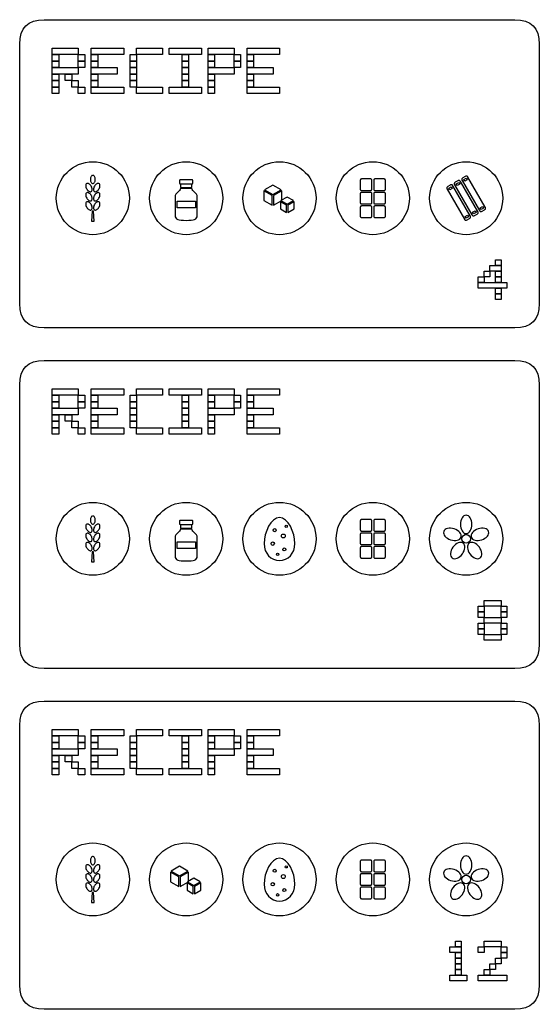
# Model space of a CAD drawing. Extents: x 4 to 272, y 4 to 252.
# Drawn here: x 208 to 272, y 130 to 252 of the extents above; entities that cross this region are included whole.
import ezdxf

# ---------------------------------------------------------------- set-up
doc = ezdxf.new("R2010")
doc.units = 0
doc.layers.add('CUT', color=1, linetype='CONTINUOUS')
doc.layers.add('RASTER', color=7, linetype='CONTINUOUS')

msp = doc.modelspace()

# ---------------------------------------------------------------- linework, layer by layer
at = {"layer": 'CUT'}
for points in [[(208, 249), (208.047, 249.703), (208.188, 250.313), (208.422, 250.828), (208.75, 251.25), (209.172, 251.578), (209.688, 251.813), (210.297, 251.953), (211, 252), (269, 252), (269.703, 251.953), (270.313, 251.813), (270.828, 251.578), (271.25, 251.25), (271.578, 250.828), (271.813, 250.313), (271.953, 249.703), (272, 249), (272, 217), (271.953, 216.297), (271.813, 215.688), (271.578, 215.172), (271.25, 214.75), (270.828, 214.422), (270.313, 214.188), (269.703, 214.047), (269, 214), (211, 214), (210.297, 214.047), (209.688, 214.188), (209.172, 214.422), (208.75, 214.75), (208.422, 215.172), (208.188, 215.688), (208.047, 216.297), (208, 217)], [(208, 207), (208.047, 207.703), (208.188, 208.313), (208.422, 208.828), (208.75, 209.25), (209.172, 209.578), (209.688, 209.813), (210.297, 209.953), (211, 210), (269, 210), (269.703, 209.953), (270.313, 209.813), (270.828, 209.578), (271.25, 209.25), (271.578, 208.828), (271.813, 208.313), (271.953, 207.703), (272, 207), (272, 175), (271.953, 174.297), (271.813, 173.688), (271.578, 173.172), (271.25, 172.75), (270.828, 172.422), (270.313, 172.188), (269.703, 172.047), (269, 172), (211, 172), (210.297, 172.047), (209.688, 172.188), (209.172, 172.422), (208.75, 172.75), (208.422, 173.172), (208.188, 173.688), (208.047, 174.297), (208, 175)], [(208, 165), (208.047, 165.703), (208.188, 166.313), (208.422, 166.828), (208.75, 167.25), (209.172, 167.578), (209.688, 167.813), (210.297, 167.953), (211, 168), (269, 168), (269.703, 167.953), (270.313, 167.813), (270.828, 167.578), (271.25, 167.25), (271.578, 166.828), (271.813, 166.313), (271.953, 165.703), (272, 165), (272, 133), (271.953, 132.297), (271.813, 131.688), (271.578, 131.172), (271.25, 130.75), (270.828, 130.422), (270.313, 130.188), (269.703, 130.047), (269, 130), (211, 130), (210.297, 130.047), (209.688, 130.188), (209.172, 130.422), (208.75, 130.75), (208.422, 131.172), (208.188, 131.688), (208.047, 132.297), (208, 133)]]:
    msp.add_lwpolyline(points, close=True, dxfattribs=at)
at = {"layer": 'RASTER'}
for points in [[(212, 248.5), (215.2, 248.5), (215.2, 247.7), (212, 247.7)], [(212, 247.7), (212.8, 247.7), (212.8, 246.9), (212, 246.9)], [(215.2, 247.7), (216, 247.7), (216, 246.9), (215.2, 246.9)], [(216.8, 248.5), (220.8, 248.5), (220.8, 247.7), (216.8, 247.7)], [(216.8, 247.7), (217.6, 247.7), (217.6, 246.9), (216.8, 246.9)], [(221.6, 247.7), (222.4, 247.7), (222.4, 246.9), (221.6, 246.9)], [(222.4, 248.5), (225.6, 248.5), (225.6, 247.7), (222.4, 247.7)], [(226.4, 248.5), (230.4, 248.5), (230.4, 247.7), (226.4, 247.7)], [(228, 247.7), (228.8, 247.7), (228.8, 246.9), (228, 246.9)], [(231.2, 248.5), (234.4, 248.5), (234.4, 247.7), (231.2, 247.7)], [(231.2, 247.7), (232, 247.7), (232, 246.9), (231.2, 246.9)], [(234.4, 247.7), (235.2, 247.7), (235.2, 246.9), (234.4, 246.9)], [(236, 248.5), (240, 248.5), (240, 247.7), (236, 247.7)], [(236, 247.7), (236.8, 247.7), (236.8, 246.9), (236, 246.9)], [(212, 246.9), (212.8, 246.9), (212.8, 246.1), (212, 246.1)], [(215.2, 246.9), (216, 246.9), (216, 246.1), (215.2, 246.1)], [(216.8, 246.9), (217.6, 246.9), (217.6, 246.1), (216.8, 246.1)], [(221.6, 246.9), (222.4, 246.9), (222.4, 246.1), (221.6, 246.1)], [(228, 246.9), (228.8, 246.9), (228.8, 246.1), (228, 246.1)], [(231.2, 246.9), (232, 246.9), (232, 246.1), (231.2, 246.1)], [(234.4, 246.9), (235.2, 246.9), (235.2, 246.1), (234.4, 246.1)], [(236, 246.9), (236.8, 246.9), (236.8, 246.1), (236, 246.1)], [(212, 246.1), (215.2, 246.1), (215.2, 245.3), (212, 245.3)], [(212, 245.3), (212.8, 245.3), (212.8, 244.5), (212, 244.5)], [(213.6, 245.3), (214.4, 245.3), (214.4, 244.5), (213.6, 244.5)], [(216.8, 246.1), (220, 246.1), (220, 245.3), (216.8, 245.3)], [(216.8, 245.3), (217.6, 245.3), (217.6, 244.5), (216.8, 244.5)], [(221.6, 246.1), (222.4, 246.1), (222.4, 245.3), (221.6, 245.3)], [(221.6, 245.3), (222.4, 245.3), (222.4, 244.5), (221.6, 244.5)], [(228, 246.1), (228.8, 246.1), (228.8, 245.3), (228, 245.3)], [(228, 245.3), (228.8, 245.3), (228.8, 244.5), (228, 244.5)], [(231.2, 246.1), (234.4, 246.1), (234.4, 245.3), (231.2, 245.3)], [(231.2, 245.3), (232, 245.3), (232, 244.5), (231.2, 244.5)], [(236, 246.1), (239.2, 246.1), (239.2, 245.3), (236, 245.3)], [(236, 245.3), (236.8, 245.3), (236.8, 244.5), (236, 244.5)], [(212, 244.5), (212.8, 244.5), (212.8, 243.7), (212, 243.7)], [(214.4, 244.5), (215.2, 244.5), (215.2, 243.7), (214.4, 243.7)], [(216.8, 244.5), (217.6, 244.5), (217.6, 243.7), (216.8, 243.7)], [(221.6, 244.5), (222.4, 244.5), (222.4, 243.7), (221.6, 243.7)], [(228, 244.5), (228.8, 244.5), (228.8, 243.7), (228, 243.7)], [(231.2, 244.5), (232, 244.5), (232, 243.7), (231.2, 243.7)], [(236, 244.5), (236.8, 244.5), (236.8, 243.7), (236, 243.7)], [(212, 243.7), (212.8, 243.7), (212.8, 242.9), (212, 242.9)], [(215.2, 243.7), (216, 243.7), (216, 242.9), (215.2, 242.9)], [(216.8, 243.7), (220.8, 243.7), (220.8, 242.9), (216.8, 242.9)], [(222.4, 243.7), (225.6, 243.7), (225.6, 242.9), (222.4, 242.9)], [(226.4, 243.7), (230.4, 243.7), (230.4, 242.9), (226.4, 242.9)], [(231.2, 243.7), (232, 243.7), (232, 242.9), (231.2, 242.9)], [(236, 243.7), (240, 243.7), (240, 242.9), (236, 242.9)], [(216.808, 231.47), (216.745, 231.565), (216.676, 231.648), (216.602, 231.715), (216.525, 231.768), (216.449, 231.803), (216.375, 231.821), (216.305, 231.818), (216.243, 231.795), (216.191, 231.753), (216.155, 231.694), (216.133, 231.621), (216.125, 231.537), (216.132, 231.445), (216.154, 231.347), (216.191, 231.245), (216.242, 231.143), (216.304, 231.048), (216.374, 230.966), (216.448, 230.898), (216.524, 230.846), (216.601, 230.81), (216.675, 230.793), (216.744, 230.795), (216.807, 230.818), (216.858, 230.861), (216.895, 230.92), (216.917, 230.993), (216.924, 231.077), (216.917, 231.169), (216.895, 231.267), (216.859, 231.368), (216.808, 231.47)], [(217.297, 232.317), (217.291, 232.418), (217.274, 232.513), (217.246, 232.599), (217.21, 232.674), (217.166, 232.735), (217.116, 232.782), (217.06, 232.811), (217, 232.822), (216.94, 232.811), (216.884, 232.782), (216.834, 232.735), (216.79, 232.674), (216.754, 232.599), (216.726, 232.513), (216.709, 232.418), (216.703, 232.317), (216.709, 232.215), (216.726, 232.12), (216.754, 232.034), (216.79, 231.96), (216.834, 231.898), (216.884, 231.851), (216.94, 231.822), (217, 231.812), (217.06, 231.822), (217.116, 231.851), (217.166, 231.898), (217.21, 231.96), (217.246, 232.034), (217.274, 232.12), (217.291, 232.215), (217.297, 232.317)], [(217.758, 231.143), (217.809, 231.245), (217.846, 231.347), (217.868, 231.445), (217.875, 231.537), (217.867, 231.621), (217.845, 231.694), (217.809, 231.753), (217.757, 231.795), (217.695, 231.818), (217.625, 231.821), (217.551, 231.803), (217.475, 231.768), (217.398, 231.715), (217.324, 231.648), (217.255, 231.565), (217.192, 231.47), (217.141, 231.368), (217.105, 231.267), (217.083, 231.169), (217.076, 231.077), (217.083, 230.993), (217.105, 230.92), (217.142, 230.861), (217.193, 230.818), (217.256, 230.795), (217.325, 230.793), (217.399, 230.81), (217.476, 230.846), (217.552, 230.898), (217.626, 230.966), (217.696, 231.048), (217.758, 231.143)], [(227.668, 232.138), (227.668, 231.901), (227.67, 231.873), (227.676, 231.849), (227.685, 231.828), (227.698, 231.812), (227.715, 231.799), (227.735, 231.789), (227.759, 231.784), (227.787, 231.782), (229.213, 231.782), (229.241, 231.784), (229.265, 231.789), (229.285, 231.799), (229.302, 231.812), (229.315, 231.828), (229.324, 231.849), (229.33, 231.873), (229.332, 231.901), (229.332, 232.138), (229.33, 232.166), (229.324, 232.19), (229.315, 232.211), (229.302, 232.228), (229.285, 232.24), (229.265, 232.25), (229.241, 232.255), (229.213, 232.257), (227.787, 232.257), (227.759, 232.255), (227.735, 232.25), (227.715, 232.24), (227.698, 232.228), (227.685, 232.211), (227.676, 232.19), (227.67, 232.166), (227.668, 232.138)], [(249.956, 232.198), (249.956, 231.129), (249.958, 231.087), (249.967, 231.051), (249.981, 231.02), (250, 230.995), (250.025, 230.975), (250.056, 230.962), (250.092, 230.953), (250.134, 230.95), (251.203, 230.95), (251.245, 230.953), (251.281, 230.962), (251.312, 230.975), (251.337, 230.995), (251.356, 231.02), (251.37, 231.051), (251.378, 231.087), (251.381, 231.129), (251.381, 232.198), (251.378, 232.24), (251.37, 232.276), (251.356, 232.306), (251.337, 232.331), (251.312, 232.351), (251.281, 232.365), (251.245, 232.373), (251.203, 232.376), (250.134, 232.376), (250.092, 232.373), (250.056, 232.365), (250.025, 232.351), (250, 232.331), (249.981, 232.306), (249.967, 232.276), (249.958, 232.24), (249.956, 232.198)], [(251.619, 232.198), (251.619, 231.129), (251.622, 231.087), (251.63, 231.051), (251.644, 231.02), (251.663, 230.995), (251.688, 230.975), (251.719, 230.962), (251.755, 230.953), (251.797, 230.95), (252.866, 230.95), (252.908, 230.953), (252.944, 230.962), (252.975, 230.975), (253, 230.995), (253.019, 231.02), (253.033, 231.051), (253.042, 231.087), (253.044, 231.129), (253.044, 232.198), (253.042, 232.24), (253.033, 232.276), (253.019, 232.306), (253, 232.331), (252.975, 232.351), (252.944, 232.365), (252.908, 232.373), (252.866, 232.376), (251.797, 232.376), (251.755, 232.373), (251.719, 232.365), (251.688, 232.351), (251.663, 232.331), (251.644, 232.306), (251.63, 232.276), (251.622, 232.24), (251.619, 232.198)], [(261.571, 231.644), (263.709, 227.94), (263.74, 227.894), (263.774, 227.858), (263.81, 227.832), (263.85, 227.816), (263.892, 227.81), (263.936, 227.814), (263.984, 227.829), (264.034, 227.853), (264.342, 228.031), (264.389, 228.062), (264.425, 228.096), (264.451, 228.133), (264.467, 228.172), (264.473, 228.214), (264.468, 228.259), (264.454, 228.306), (264.429, 228.356), (262.291, 232.06), (262.26, 232.106), (262.226, 232.142), (262.19, 232.168), (262.15, 232.184), (262.108, 232.19), (262.064, 232.186), (262.016, 232.171), (261.966, 232.147), (261.658, 231.969), (261.611, 231.938), (261.575, 231.904), (261.549, 231.867), (261.533, 231.828), (261.527, 231.786), (261.532, 231.741), (261.546, 231.694), (261.571, 231.644)], [(261.776, 231.763), (262.085, 231.941), (262.204, 231.735), (261.895, 231.557), (261.776, 231.763)], [(262.497, 232.179), (264.635, 228.475), (264.666, 228.428), (264.7, 228.392), (264.736, 228.366), (264.776, 228.35), (264.818, 228.344), (264.862, 228.349), (264.91, 228.363), (264.96, 228.388), (265.268, 228.566), (265.315, 228.597), (265.351, 228.631), (265.377, 228.667), (265.393, 228.707), (265.399, 228.748), (265.394, 228.793), (265.38, 228.841), (265.355, 228.891), (263.217, 232.594), (263.186, 232.641), (263.152, 232.677), (263.116, 232.703), (263.076, 232.719), (263.034, 232.725), (262.99, 232.72), (262.942, 232.706), (262.892, 232.681), (262.584, 232.503), (262.537, 232.472), (262.501, 232.438), (262.475, 232.402), (262.459, 232.363), (262.453, 232.321), (262.458, 232.276), (262.472, 232.229), (262.497, 232.179)], [(262.702, 232.297), (263.011, 232.476), (263.13, 232.27), (262.821, 232.092), (262.702, 232.297)], [(216.808, 230.342), (216.745, 230.437), (216.676, 230.519), (216.602, 230.587), (216.525, 230.639), (216.449, 230.675), (216.375, 230.692), (216.305, 230.69), (216.243, 230.667), (216.191, 230.624), (216.155, 230.565), (216.133, 230.492), (216.125, 230.408), (216.132, 230.316), (216.154, 230.218), (216.191, 230.117), (216.242, 230.015), (216.304, 229.92), (216.374, 229.837), (216.448, 229.77), (216.524, 229.717), (216.601, 229.682), (216.675, 229.664), (216.744, 229.667), (216.807, 229.69), (216.858, 229.732), (216.895, 229.791), (216.917, 229.864), (216.924, 229.948), (216.917, 230.04), (216.895, 230.138), (216.859, 230.24), (216.808, 230.342)], [(217.758, 230.015), (217.809, 230.117), (217.846, 230.218), (217.868, 230.316), (217.875, 230.408), (217.867, 230.492), (217.845, 230.565), (217.809, 230.624), (217.757, 230.667), (217.695, 230.69), (217.625, 230.692), (217.551, 230.675), (217.475, 230.639), (217.398, 230.587), (217.324, 230.519), (217.255, 230.437), (217.192, 230.342), (217.141, 230.24), (217.105, 230.138), (217.083, 230.04), (217.076, 229.948), (217.083, 229.864), (217.105, 229.791), (217.142, 229.732), (217.193, 229.69), (217.256, 229.667), (217.325, 229.664), (217.399, 229.682), (217.476, 229.717), (217.552, 229.77), (217.626, 229.837), (217.696, 229.92), (217.758, 230.015)], [(227.787, 231.188), (227.759, 231.064), (227.685, 230.954), (227.58, 230.85), (227.461, 230.743), (227.341, 230.624), (227.236, 230.486), (227.162, 230.321), (227.134, 230.119), (227.134, 227.862), (227.154, 227.7), (227.214, 227.568), (227.315, 227.465), (227.461, 227.386), (227.65, 227.33), (227.886, 227.294), (228.168, 227.274), (228.5, 227.268), (228.832, 227.274), (229.114, 227.294), (229.35, 227.33), (229.54, 227.386), (229.685, 227.465), (229.786, 227.568), (229.846, 227.7), (229.866, 227.862), (229.866, 230.119), (229.838, 230.321), (229.764, 230.486), (229.659, 230.624), (229.54, 230.743), (229.42, 230.85), (229.315, 230.954), (229.241, 231.064), (229.213, 231.188), (227.787, 231.188)], [(227.787, 231.723), (227.787, 231.307), (229.213, 231.307), (229.213, 231.723), (227.787, 231.723)], [(238.062, 230.909), (238.062, 229.721), (239.096, 229.127), (239.096, 230.315), (238.062, 230.909)], [(239.168, 231.628), (238.135, 231.034), (239.168, 230.44), (240.202, 231.034), (239.168, 231.628)], [(239.241, 230.315), (239.241, 229.127), (240.274, 229.721), (240.274, 230.909), (239.241, 230.315)], [(249.956, 230.535), (249.956, 229.465), (249.958, 229.424), (249.967, 229.387), (249.981, 229.357), (250, 229.332), (250.025, 229.312), (250.056, 229.298), (250.092, 229.29), (250.134, 229.287), (251.203, 229.287), (251.245, 229.29), (251.281, 229.298), (251.312, 229.312), (251.337, 229.332), (251.356, 229.357), (251.37, 229.387), (251.378, 229.424), (251.381, 229.465), (251.381, 230.535), (251.378, 230.576), (251.37, 230.613), (251.356, 230.643), (251.337, 230.668), (251.312, 230.688), (251.281, 230.702), (251.245, 230.71), (251.203, 230.713), (250.134, 230.713), (250.092, 230.71), (250.056, 230.702), (250.025, 230.688), (250, 230.668), (249.981, 230.643), (249.967, 230.613), (249.958, 230.576), (249.956, 230.535)], [(251.619, 230.535), (251.619, 229.465), (251.622, 229.424), (251.63, 229.387), (251.644, 229.357), (251.663, 229.332), (251.688, 229.312), (251.719, 229.298), (251.755, 229.29), (251.797, 229.287), (252.866, 229.287), (252.908, 229.29), (252.944, 229.298), (252.975, 229.312), (253, 229.332), (253.019, 229.357), (253.033, 229.387), (253.042, 229.424), (253.044, 229.465), (253.044, 230.535), (253.042, 230.576), (253.033, 230.613), (253.019, 230.643), (253, 230.668), (252.975, 230.688), (252.944, 230.702), (252.908, 230.71), (252.866, 230.713), (251.797, 230.713), (251.755, 230.71), (251.719, 230.702), (251.688, 230.688), (251.663, 230.668), (251.644, 230.643), (251.63, 230.613), (251.622, 230.576), (251.619, 230.535)], [(260.645, 231.109), (262.783, 227.406), (262.814, 227.359), (262.848, 227.323), (262.884, 227.297), (262.924, 227.281), (262.966, 227.275), (263.01, 227.28), (263.058, 227.294), (263.108, 227.319), (263.416, 227.497), (263.463, 227.528), (263.499, 227.562), (263.525, 227.598), (263.541, 227.637), (263.547, 227.679), (263.542, 227.724), (263.528, 227.771), (263.503, 227.821), (261.365, 231.525), (261.334, 231.572), (261.3, 231.608), (261.264, 231.634), (261.224, 231.65), (261.182, 231.656), (261.138, 231.651), (261.09, 231.637), (261.04, 231.612), (260.732, 231.434), (260.685, 231.403), (260.649, 231.369), (260.623, 231.333), (260.607, 231.293), (260.601, 231.252), (260.606, 231.207), (260.62, 231.159), (260.645, 231.109)], [(260.851, 231.228), (261.159, 231.406), (261.278, 231.201), (260.969, 231.022), (260.851, 231.228)], [(216.808, 229.213), (216.745, 229.308), (216.676, 229.39), (216.602, 229.458), (216.525, 229.511), (216.449, 229.546), (216.375, 229.563), (216.305, 229.561), (216.243, 229.538), (216.191, 229.495), (216.155, 229.436), (216.133, 229.364), (216.125, 229.28), (216.132, 229.187), (216.154, 229.089), (216.191, 228.988), (216.242, 228.886), (216.304, 228.791), (216.374, 228.709), (216.448, 228.641), (216.524, 228.589), (216.601, 228.553), (216.675, 228.536), (216.744, 228.538), (216.807, 228.561), (216.858, 228.604), (216.895, 228.663), (216.917, 228.736), (216.924, 228.82), (216.917, 228.912), (216.895, 229.01), (216.859, 229.111), (216.808, 229.213)], [(217.758, 228.886), (217.809, 228.988), (217.846, 229.089), (217.868, 229.187), (217.875, 229.28), (217.867, 229.364), (217.845, 229.436), (217.809, 229.495), (217.757, 229.538), (217.695, 229.561), (217.625, 229.563), (217.551, 229.546), (217.475, 229.511), (217.398, 229.458), (217.324, 229.39), (217.255, 229.308), (217.192, 229.213), (217.141, 229.111), (217.105, 229.01), (217.083, 228.912), (217.076, 228.82), (217.083, 228.736), (217.105, 228.663), (217.142, 228.604), (217.193, 228.561), (217.256, 228.538), (217.325, 228.536), (217.399, 228.553), (217.476, 228.589), (217.552, 228.641), (217.626, 228.709), (217.696, 228.791), (217.758, 228.886)], [(227.371, 229.644), (229.629, 229.644), (229.629, 228.812), (227.371, 228.812), (227.371, 229.644)], [(240.103, 229.572), (240.103, 228.681), (240.878, 228.236), (240.878, 229.127), (240.103, 229.572)], [(240.95, 230.143), (240.175, 229.697), (240.95, 229.252), (241.726, 229.697), (240.95, 230.143)], [(241.023, 229.127), (241.023, 228.236), (241.798, 228.681), (241.798, 229.572), (241.023, 229.127)], [(216.911, 228.396), (216.852, 227.149), (217.149, 227.149), (217.089, 228.396), (216.911, 228.396)], [(249.956, 228.871), (249.956, 227.802), (249.958, 227.76), (249.967, 227.724), (249.981, 227.694), (250, 227.669), (250.025, 227.649), (250.056, 227.635), (250.092, 227.627), (250.134, 227.624), (251.203, 227.624), (251.245, 227.627), (251.281, 227.635), (251.312, 227.649), (251.337, 227.669), (251.356, 227.694), (251.37, 227.724), (251.378, 227.76), (251.381, 227.802), (251.381, 228.871), (251.378, 228.913), (251.37, 228.949), (251.356, 228.98), (251.337, 229.005), (251.312, 229.025), (251.281, 229.038), (251.245, 229.047), (251.203, 229.05), (250.134, 229.05), (250.092, 229.047), (250.056, 229.038), (250.025, 229.025), (250, 229.005), (249.981, 228.98), (249.967, 228.949), (249.958, 228.913), (249.956, 228.871)], [(251.619, 228.871), (251.619, 227.802), (251.622, 227.76), (251.63, 227.724), (251.644, 227.694), (251.663, 227.669), (251.688, 227.649), (251.719, 227.635), (251.755, 227.627), (251.797, 227.624), (252.866, 227.624), (252.908, 227.627), (252.944, 227.635), (252.975, 227.649), (253, 227.669), (253.019, 227.694), (253.033, 227.724), (253.042, 227.76), (253.044, 227.802), (253.044, 228.871), (253.042, 228.913), (253.033, 228.949), (253.019, 228.98), (253, 229.005), (252.975, 229.025), (252.944, 229.038), (252.908, 229.047), (252.866, 229.05), (251.797, 229.05), (251.755, 229.047), (251.719, 229.038), (251.688, 229.025), (251.663, 229.005), (251.644, 228.98), (251.63, 228.949), (251.622, 228.913), (251.619, 228.871)], [(263.796, 228.265), (264.105, 228.443), (264.224, 228.237), (263.915, 228.059), (263.796, 228.265)], [(264.722, 228.799), (265.031, 228.978), (265.149, 228.772), (264.841, 228.594), (264.722, 228.799)], [(262.87, 227.73), (263.179, 227.908), (263.298, 227.703), (262.989, 227.524), (262.87, 227.73)], [(266.6, 222.4), (267.3, 222.4), (267.3, 221.7), (266.6, 221.7)], [(265.2, 221), (265.9, 221), (265.9, 220.3), (265.2, 220.3)], [(265.9, 221.7), (267.3, 221.7), (267.3, 221), (265.9, 221)], [(266.6, 221), (267.3, 221), (267.3, 220.3), (266.6, 220.3)], [(264.5, 220.3), (265.2, 220.3), (265.2, 219.6), (264.5, 219.6)], [(264.5, 219.6), (268, 219.6), (268, 218.9), (264.5, 218.9)], [(266.6, 220.3), (267.3, 220.3), (267.3, 219.6), (266.6, 219.6)], [(266.6, 218.9), (267.3, 218.9), (267.3, 218.2), (266.6, 218.2)], [(266.6, 218.2), (267.3, 218.2), (267.3, 217.5), (266.6, 217.5)], [(212, 206.5), (215.2, 206.5), (215.2, 205.7), (212, 205.7)], [(216.8, 206.5), (220.8, 206.5), (220.8, 205.7), (216.8, 205.7)], [(222.4, 206.5), (225.6, 206.5), (225.6, 205.7), (222.4, 205.7)], [(226.4, 206.5), (230.4, 206.5), (230.4, 205.7), (226.4, 205.7)], [(231.2, 206.5), (234.4, 206.5), (234.4, 205.7), (231.2, 205.7)], [(236, 206.5), (240, 206.5), (240, 205.7), (236, 205.7)], [(212, 205.7), (212.8, 205.7), (212.8, 204.9), (212, 204.9)], [(215.2, 205.7), (216, 205.7), (216, 204.9), (215.2, 204.9)], [(216.8, 205.7), (217.6, 205.7), (217.6, 204.9), (216.8, 204.9)], [(221.6, 205.7), (222.4, 205.7), (222.4, 204.9), (221.6, 204.9)], [(228, 205.7), (228.8, 205.7), (228.8, 204.9), (228, 204.9)], [(231.2, 205.7), (232, 205.7), (232, 204.9), (231.2, 204.9)], [(234.4, 205.7), (235.2, 205.7), (235.2, 204.9), (234.4, 204.9)], [(236, 205.7), (236.8, 205.7), (236.8, 204.9), (236, 204.9)], [(212, 204.9), (212.8, 204.9), (212.8, 204.1), (212, 204.1)], [(212, 204.1), (215.2, 204.1), (215.2, 203.3), (212, 203.3)], [(215.2, 204.9), (216, 204.9), (216, 204.1), (215.2, 204.1)], [(216.8, 204.9), (217.6, 204.9), (217.6, 204.1), (216.8, 204.1)], [(216.8, 204.1), (220, 204.1), (220, 203.3), (216.8, 203.3)], [(221.6, 204.9), (222.4, 204.9), (222.4, 204.1), (221.6, 204.1)], [(221.6, 204.1), (222.4, 204.1), (222.4, 203.3), (221.6, 203.3)], [(228, 204.9), (228.8, 204.9), (228.8, 204.1), (228, 204.1)], [(228, 204.1), (228.8, 204.1), (228.8, 203.3), (228, 203.3)], [(231.2, 204.9), (232, 204.9), (232, 204.1), (231.2, 204.1)], [(231.2, 204.1), (234.4, 204.1), (234.4, 203.3), (231.2, 203.3)], [(234.4, 204.9), (235.2, 204.9), (235.2, 204.1), (234.4, 204.1)], [(236, 204.9), (236.8, 204.9), (236.8, 204.1), (236, 204.1)], [(236, 204.1), (239.2, 204.1), (239.2, 203.3), (236, 203.3)], [(212, 203.3), (212.8, 203.3), (212.8, 202.5), (212, 202.5)], [(213.6, 203.3), (214.4, 203.3), (214.4, 202.5), (213.6, 202.5)], [(216.8, 203.3), (217.6, 203.3), (217.6, 202.5), (216.8, 202.5)], [(221.6, 203.3), (222.4, 203.3), (222.4, 202.5), (221.6, 202.5)], [(228, 203.3), (228.8, 203.3), (228.8, 202.5), (228, 202.5)], [(231.2, 203.3), (232, 203.3), (232, 202.5), (231.2, 202.5)], [(236, 203.3), (236.8, 203.3), (236.8, 202.5), (236, 202.5)], [(212, 202.5), (212.8, 202.5), (212.8, 201.7), (212, 201.7)], [(212, 201.7), (212.8, 201.7), (212.8, 200.9), (212, 200.9)], [(214.4, 202.5), (215.2, 202.5), (215.2, 201.7), (214.4, 201.7)], [(215.2, 201.7), (216, 201.7), (216, 200.9), (215.2, 200.9)], [(216.8, 202.5), (217.6, 202.5), (217.6, 201.7), (216.8, 201.7)], [(216.8, 201.7), (220.8, 201.7), (220.8, 200.9), (216.8, 200.9)], [(221.6, 202.5), (222.4, 202.5), (222.4, 201.7), (221.6, 201.7)], [(222.4, 201.7), (225.6, 201.7), (225.6, 200.9), (222.4, 200.9)], [(226.4, 201.7), (230.4, 201.7), (230.4, 200.9), (226.4, 200.9)], [(228, 202.5), (228.8, 202.5), (228.8, 201.7), (228, 201.7)], [(231.2, 202.5), (232, 202.5), (232, 201.7), (231.2, 201.7)], [(231.2, 201.7), (232, 201.7), (232, 200.9), (231.2, 200.9)], [(236, 202.5), (236.8, 202.5), (236.8, 201.7), (236, 201.7)], [(236, 201.7), (240, 201.7), (240, 200.9), (236, 200.9)], [(217.297, 190.317), (217.291, 190.418), (217.274, 190.513), (217.246, 190.599), (217.21, 190.674), (217.166, 190.735), (217.116, 190.782), (217.06, 190.811), (217, 190.822), (216.94, 190.811), (216.884, 190.782), (216.834, 190.735), (216.79, 190.674), (216.754, 190.599), (216.726, 190.513), (216.709, 190.418), (216.703, 190.317), (216.709, 190.215), (216.726, 190.12), (216.754, 190.034), (216.79, 189.96), (216.834, 189.898), (216.884, 189.851), (216.94, 189.822), (217, 189.812), (217.06, 189.822), (217.116, 189.851), (217.166, 189.898), (217.21, 189.96), (217.246, 190.034), (217.274, 190.12), (217.291, 190.215), (217.297, 190.317)], [(240, 190.614), (239.611, 190.534), (239.252, 190.313), (238.929, 189.975), (238.649, 189.544), (238.419, 189.047), (238.246, 188.509), (238.137, 187.953), (238.099, 187.406), (238.137, 186.976), (238.246, 186.58), (238.419, 186.226), (238.649, 185.921), (238.929, 185.672), (239.252, 185.485), (239.611, 185.368), (240, 185.327), (240.389, 185.368), (240.748, 185.485), (241.071, 185.672), (241.351, 185.921), (241.581, 186.226), (241.754, 186.58), (241.863, 186.976), (241.901, 187.406), (241.863, 187.953), (241.754, 188.509), (241.581, 189.047), (241.351, 189.544), (241.071, 189.975), (240.748, 190.313), (240.389, 190.534), (240, 190.614)], [(249.956, 190.198), (249.956, 189.129), (249.958, 189.087), (249.967, 189.051), (249.981, 189.02), (250, 188.995), (250.025, 188.975), (250.056, 188.962), (250.092, 188.953), (250.134, 188.95), (251.203, 188.95), (251.245, 188.953), (251.281, 188.962), (251.312, 188.975), (251.337, 188.995), (251.356, 189.02), (251.37, 189.051), (251.378, 189.087), (251.381, 189.129), (251.381, 190.198), (251.378, 190.24), (251.37, 190.276), (251.356, 190.306), (251.337, 190.331), (251.312, 190.351), (251.281, 190.365), (251.245, 190.373), (251.203, 190.376), (250.134, 190.376), (250.092, 190.373), (250.056, 190.365), (250.025, 190.351), (250, 190.331), (249.981, 190.306), (249.967, 190.276), (249.958, 190.24), (249.956, 190.198)], [(251.619, 190.198), (251.619, 189.129), (251.622, 189.087), (251.63, 189.051), (251.644, 189.02), (251.663, 188.995), (251.688, 188.975), (251.719, 188.962), (251.755, 188.953), (251.797, 188.95), (252.866, 188.95), (252.908, 188.953), (252.944, 188.962), (252.975, 188.975), (253, 188.995), (253.019, 189.02), (253.033, 189.051), (253.042, 189.087), (253.044, 189.129), (253.044, 190.198), (253.042, 190.24), (253.033, 190.276), (253.019, 190.306), (253, 190.331), (252.975, 190.351), (252.944, 190.365), (252.908, 190.373), (252.866, 190.376), (251.797, 190.376), (251.755, 190.373), (251.719, 190.365), (251.688, 190.351), (251.663, 190.331), (251.644, 190.306), (251.63, 190.276), (251.622, 190.24), (251.619, 190.198)], [(263.713, 189.782), (263.698, 190.009), (263.657, 190.221), (263.591, 190.413), (263.504, 190.58), (263.399, 190.718), (263.277, 190.822), (263.144, 190.888), (263, 190.911), (262.856, 190.888), (262.723, 190.822), (262.601, 190.718), (262.496, 190.58), (262.409, 190.413), (262.343, 190.221), (262.302, 190.009), (262.287, 189.782), (262.302, 189.555), (262.343, 189.343), (262.409, 189.151), (262.496, 188.984), (262.601, 188.846), (262.723, 188.742), (262.856, 188.676), (263, 188.653), (263.144, 188.676), (263.277, 188.742), (263.399, 188.846), (263.504, 188.984), (263.591, 189.151), (263.657, 189.343), (263.698, 189.555), (263.713, 189.782)], [(216.808, 189.47), (216.745, 189.565), (216.676, 189.648), (216.602, 189.715), (216.525, 189.768), (216.449, 189.803), (216.375, 189.821), (216.305, 189.818), (216.243, 189.795), (216.191, 189.753), (216.155, 189.694), (216.133, 189.621), (216.125, 189.537), (216.132, 189.445), (216.154, 189.347), (216.191, 189.245), (216.242, 189.143), (216.304, 189.048), (216.374, 188.966), (216.448, 188.898), (216.524, 188.846), (216.601, 188.81), (216.675, 188.793), (216.744, 188.795), (216.807, 188.818), (216.858, 188.861), (216.895, 188.92), (216.917, 188.993), (216.924, 189.077), (216.917, 189.169), (216.895, 189.267), (216.859, 189.368), (216.808, 189.47)], [(217.758, 189.143), (217.809, 189.245), (217.846, 189.347), (217.868, 189.445), (217.875, 189.537), (217.867, 189.621), (217.845, 189.694), (217.809, 189.753), (217.757, 189.795), (217.695, 189.818), (217.625, 189.821), (217.551, 189.803), (217.475, 189.768), (217.398, 189.715), (217.324, 189.648), (217.255, 189.565), (217.192, 189.47), (217.141, 189.368), (217.105, 189.267), (217.083, 189.169), (217.076, 189.077), (217.083, 188.993), (217.105, 188.92), (217.142, 188.861), (217.193, 188.818), (217.256, 188.795), (217.325, 188.793), (217.399, 188.81), (217.476, 188.846), (217.552, 188.898), (217.626, 188.966), (217.696, 189.048), (217.758, 189.143)], [(227.787, 189.188), (227.759, 189.064), (227.685, 188.954), (227.58, 188.85), (227.461, 188.743), (227.341, 188.624), (227.236, 188.486), (227.162, 188.321), (227.134, 188.119), (227.134, 185.862), (227.154, 185.7), (227.214, 185.568), (227.315, 185.465), (227.461, 185.386), (227.65, 185.33), (227.886, 185.294), (228.168, 185.274), (228.5, 185.268), (228.832, 185.274), (229.114, 185.294), (229.35, 185.33), (229.54, 185.386), (229.685, 185.465), (229.786, 185.568), (229.846, 185.7), (229.866, 185.862), (229.866, 188.119), (229.838, 188.321), (229.764, 188.486), (229.659, 188.624), (229.54, 188.743), (229.42, 188.85), (229.315, 188.954), (229.241, 189.064), (229.213, 189.188), (227.787, 189.188)], [(227.668, 190.138), (227.668, 189.901), (227.67, 189.873), (227.676, 189.849), (227.685, 189.828), (227.698, 189.812), (227.715, 189.799), (227.735, 189.789), (227.759, 189.784), (227.787, 189.782), (229.213, 189.782), (229.241, 189.784), (229.265, 189.789), (229.285, 189.799), (229.302, 189.812), (229.315, 189.828), (229.324, 189.849), (229.33, 189.873), (229.332, 189.901), (229.332, 190.138), (229.33, 190.166), (229.324, 190.19), (229.315, 190.211), (229.302, 190.228), (229.285, 190.24), (229.265, 190.25), (229.241, 190.255), (229.213, 190.257), (227.787, 190.257), (227.759, 190.255), (227.735, 190.25), (227.715, 190.24), (227.698, 190.228), (227.685, 190.211), (227.676, 190.19), (227.67, 190.166), (227.668, 190.138)], [(227.787, 189.723), (227.787, 189.307), (229.213, 189.307), (229.213, 189.723), (227.787, 189.723)], [(261.525, 189.229), (261.305, 189.285), (261.09, 189.311), (260.888, 189.308), (260.702, 189.277), (260.538, 189.219), (260.402, 189.136), (260.298, 189.029), (260.232, 188.899), (260.209, 188.756), (260.23, 188.608), (260.292, 188.461), (260.39, 188.318), (260.522, 188.184), (260.684, 188.062), (260.873, 187.957), (261.085, 187.873), (261.306, 187.816), (261.52, 187.79), (261.723, 187.794), (261.908, 187.825), (262.072, 187.882), (262.208, 187.965), (262.312, 188.072), (262.379, 188.202), (262.401, 188.346), (262.38, 188.493), (262.318, 188.641), (262.22, 188.783), (262.088, 188.918), (261.926, 189.04), (261.737, 189.145), (261.525, 189.229)], [(264.915, 187.873), (265.127, 187.957), (265.316, 188.062), (265.478, 188.184), (265.61, 188.318), (265.708, 188.461), (265.77, 188.608), (265.791, 188.756), (265.768, 188.899), (265.702, 189.029), (265.598, 189.136), (265.462, 189.219), (265.298, 189.277), (265.112, 189.308), (264.91, 189.311), (264.695, 189.285), (264.475, 189.229), (264.263, 189.145), (264.074, 189.04), (263.912, 188.918), (263.78, 188.783), (263.682, 188.641), (263.62, 188.493), (263.599, 188.346), (263.621, 188.202), (263.688, 188.072), (263.792, 187.965), (263.928, 187.882), (264.092, 187.825), (264.277, 187.794), (264.48, 187.79), (264.694, 187.816), (264.915, 187.873)], [(216.808, 188.342), (216.745, 188.437), (216.676, 188.519), (216.602, 188.587), (216.525, 188.639), (216.449, 188.675), (216.375, 188.692), (216.305, 188.69), (216.243, 188.667), (216.191, 188.624), (216.155, 188.565), (216.133, 188.492), (216.125, 188.408), (216.132, 188.316), (216.154, 188.218), (216.191, 188.117), (216.242, 188.015), (216.304, 187.92), (216.374, 187.837), (216.448, 187.77), (216.524, 187.717), (216.601, 187.682), (216.675, 187.664), (216.744, 187.667), (216.807, 187.69), (216.858, 187.732), (216.895, 187.791), (216.917, 187.864), (216.924, 187.948), (216.917, 188.04), (216.895, 188.138), (216.859, 188.24), (216.808, 188.342)], [(217.758, 188.015), (217.809, 188.117), (217.846, 188.218), (217.868, 188.316), (217.875, 188.408), (217.867, 188.492), (217.845, 188.565), (217.809, 188.624), (217.757, 188.667), (217.695, 188.69), (217.625, 188.692), (217.551, 188.675), (217.475, 188.639), (217.398, 188.587), (217.324, 188.519), (217.255, 188.437), (217.192, 188.342), (217.141, 188.24), (217.105, 188.138), (217.083, 188.04), (217.076, 187.948), (217.083, 187.864), (217.105, 187.791), (217.142, 187.732), (217.193, 187.69), (217.256, 187.667), (217.325, 187.664), (217.399, 187.682), (217.476, 187.717), (217.552, 187.77), (217.626, 187.837), (217.696, 187.92), (217.758, 188.015)], [(249.956, 188.535), (249.956, 187.465), (249.958, 187.424), (249.967, 187.387), (249.981, 187.357), (250, 187.332), (250.025, 187.312), (250.056, 187.298), (250.092, 187.29), (250.134, 187.287), (251.203, 187.287), (251.245, 187.29), (251.281, 187.298), (251.312, 187.312), (251.337, 187.332), (251.356, 187.357), (251.37, 187.387), (251.378, 187.424), (251.381, 187.465), (251.381, 188.535), (251.378, 188.576), (251.37, 188.613), (251.356, 188.643), (251.337, 188.668), (251.312, 188.688), (251.281, 188.702), (251.245, 188.71), (251.203, 188.713), (250.134, 188.713), (250.092, 188.71), (250.056, 188.702), (250.025, 188.688), (250, 188.668), (249.981, 188.643), (249.967, 188.613), (249.958, 188.576), (249.956, 188.535)], [(251.619, 188.535), (251.619, 187.465), (251.622, 187.424), (251.63, 187.387), (251.644, 187.357), (251.663, 187.332), (251.688, 187.312), (251.719, 187.298), (251.755, 187.29), (251.797, 187.287), (252.866, 187.287), (252.908, 187.29), (252.944, 187.298), (252.975, 187.312), (253, 187.332), (253.019, 187.357), (253.033, 187.387), (253.042, 187.424), (253.044, 187.465), (253.044, 188.535), (253.042, 188.576), (253.033, 188.613), (253.019, 188.643), (253, 188.668), (252.975, 188.688), (252.944, 188.702), (252.908, 188.71), (252.866, 188.713), (251.797, 188.713), (251.755, 188.71), (251.719, 188.702), (251.688, 188.688), (251.663, 188.668), (251.644, 188.643), (251.63, 188.613), (251.622, 188.576), (251.619, 188.535)], [(216.808, 187.213), (216.745, 187.308), (216.676, 187.39), (216.602, 187.458), (216.525, 187.511), (216.449, 187.546), (216.375, 187.563), (216.305, 187.561), (216.243, 187.538), (216.191, 187.495), (216.155, 187.436), (216.133, 187.364), (216.125, 187.28), (216.132, 187.187), (216.154, 187.089), (216.191, 186.988), (216.242, 186.886), (216.304, 186.791), (216.374, 186.709), (216.448, 186.641), (216.524, 186.589), (216.601, 186.553), (216.675, 186.536), (216.744, 186.538), (216.807, 186.561), (216.858, 186.604), (216.895, 186.663), (216.917, 186.736), (216.924, 186.82), (216.917, 186.912), (216.895, 187.01), (216.859, 187.111), (216.808, 187.213)], [(217.758, 186.886), (217.809, 186.988), (217.846, 187.089), (217.868, 187.187), (217.875, 187.28), (217.867, 187.364), (217.845, 187.436), (217.809, 187.495), (217.757, 187.538), (217.695, 187.561), (217.625, 187.563), (217.551, 187.546), (217.475, 187.511), (217.398, 187.458), (217.324, 187.39), (217.255, 187.308), (217.192, 187.213), (217.141, 187.111), (217.105, 187.01), (217.083, 186.912), (217.076, 186.82), (217.083, 186.736), (217.105, 186.663), (217.142, 186.604), (217.193, 186.561), (217.256, 186.538), (217.325, 186.536), (217.399, 186.553), (217.476, 186.589), (217.552, 186.641), (217.626, 186.709), (217.696, 186.791), (217.758, 186.886)], [(227.371, 187.644), (229.629, 187.644), (229.629, 186.812), (227.371, 186.812), (227.371, 187.644)], [(249.956, 186.871), (249.956, 185.802), (249.958, 185.76), (249.967, 185.724), (249.981, 185.694), (250, 185.669), (250.025, 185.649), (250.056, 185.635), (250.092, 185.627), (250.134, 185.624), (251.203, 185.624), (251.245, 185.627), (251.281, 185.635), (251.312, 185.649), (251.337, 185.669), (251.356, 185.694), (251.37, 185.724), (251.378, 185.76), (251.381, 185.802), (251.381, 186.871), (251.378, 186.913), (251.37, 186.949), (251.356, 186.98), (251.337, 187.005), (251.312, 187.025), (251.281, 187.038), (251.245, 187.047), (251.203, 187.05), (250.134, 187.05), (250.092, 187.047), (250.056, 187.038), (250.025, 187.025), (250, 187.005), (249.981, 186.98), (249.967, 186.949), (249.958, 186.913), (249.956, 186.871)], [(251.619, 186.871), (251.619, 185.802), (251.622, 185.76), (251.63, 185.724), (251.644, 185.694), (251.663, 185.669), (251.688, 185.649), (251.719, 185.635), (251.755, 185.627), (251.797, 185.624), (252.866, 185.624), (252.908, 185.627), (252.944, 185.635), (252.975, 185.649), (253, 185.669), (253.019, 185.694), (253.033, 185.724), (253.042, 185.76), (253.044, 185.802), (253.044, 186.871), (253.042, 186.913), (253.033, 186.949), (253.019, 186.98), (253, 187.005), (252.975, 187.025), (252.944, 187.038), (252.908, 187.047), (252.866, 187.05), (251.797, 187.05), (251.755, 187.047), (251.719, 187.038), (251.688, 187.025), (251.663, 187.005), (251.644, 186.98), (251.63, 186.949), (251.622, 186.913), (251.619, 186.871)], [(261.376, 186.977), (261.254, 186.785), (261.163, 186.589), (261.103, 186.395), (261.076, 186.209), (261.08, 186.035), (261.117, 185.88), (261.186, 185.748), (261.289, 185.645), (261.419, 185.579), (261.566, 185.554), (261.725, 185.567), (261.891, 185.616), (262.06, 185.7), (262.226, 185.817), (262.384, 185.964), (262.529, 186.139), (262.651, 186.332), (262.742, 186.528), (262.802, 186.721), (262.829, 186.908), (262.825, 187.081), (262.788, 187.237), (262.719, 187.368), (262.616, 187.471), (262.486, 187.537), (262.339, 187.563), (262.18, 187.55), (262.014, 187.5), (261.845, 187.416), (261.679, 187.3), (261.521, 187.153), (261.376, 186.977)], [(263.471, 186.139), (263.616, 185.964), (263.774, 185.817), (263.94, 185.7), (264.109, 185.616), (264.275, 185.567), (264.434, 185.554), (264.581, 185.579), (264.711, 185.645), (264.814, 185.748), (264.883, 185.88), (264.92, 186.035), (264.924, 186.209), (264.897, 186.395), (264.837, 186.589), (264.746, 186.785), (264.624, 186.977), (264.479, 187.153), (264.321, 187.3), (264.155, 187.416), (263.986, 187.5), (263.82, 187.55), (263.661, 187.563), (263.514, 187.537), (263.384, 187.471), (263.281, 187.368), (263.212, 187.237), (263.175, 187.081), (263.171, 186.908), (263.198, 186.721), (263.258, 186.528), (263.349, 186.332), (263.471, 186.139)], [(216.911, 186.396), (216.852, 185.149), (217.149, 185.149), (217.089, 186.396), (216.911, 186.396)], [(264.5, 179.7), (265.2, 179.7), (265.2, 179), (264.5, 179)], [(265.2, 180.4), (267.3, 180.4), (267.3, 179.7), (265.2, 179.7)], [(267.3, 179.7), (268, 179.7), (268, 179), (267.3, 179)], [(264.5, 179), (265.2, 179), (265.2, 178.3), (264.5, 178.3)], [(265.2, 178.3), (267.3, 178.3), (267.3, 177.6), (265.2, 177.6)], [(267.3, 179), (268, 179), (268, 178.3), (267.3, 178.3)], [(264.5, 177.6), (265.2, 177.6), (265.2, 176.9), (264.5, 176.9)], [(264.5, 176.9), (265.2, 176.9), (265.2, 176.2), (264.5, 176.2)], [(267.3, 177.6), (268, 177.6), (268, 176.9), (267.3, 176.9)], [(267.3, 176.9), (268, 176.9), (268, 176.2), (267.3, 176.2)], [(265.2, 176.2), (267.3, 176.2), (267.3, 175.5), (265.2, 175.5)], [(212, 164.5), (215.2, 164.5), (215.2, 163.7), (212, 163.7)], [(212, 163.7), (212.8, 163.7), (212.8, 162.9), (212, 162.9)], [(215.2, 163.7), (216, 163.7), (216, 162.9), (215.2, 162.9)], [(216.8, 164.5), (220.8, 164.5), (220.8, 163.7), (216.8, 163.7)], [(216.8, 163.7), (217.6, 163.7), (217.6, 162.9), (216.8, 162.9)], [(221.6, 163.7), (222.4, 163.7), (222.4, 162.9), (221.6, 162.9)], [(222.4, 164.5), (225.6, 164.5), (225.6, 163.7), (222.4, 163.7)], [(226.4, 164.5), (230.4, 164.5), (230.4, 163.7), (226.4, 163.7)], [(228, 163.7), (228.8, 163.7), (228.8, 162.9), (228, 162.9)], [(231.2, 164.5), (234.4, 164.5), (234.4, 163.7), (231.2, 163.7)], [(231.2, 163.7), (232, 163.7), (232, 162.9), (231.2, 162.9)], [(234.4, 163.7), (235.2, 163.7), (235.2, 162.9), (234.4, 162.9)], [(236, 164.5), (240, 164.5), (240, 163.7), (236, 163.7)], [(236, 163.7), (236.8, 163.7), (236.8, 162.9), (236, 162.9)], [(212, 162.9), (212.8, 162.9), (212.8, 162.1), (212, 162.1)], [(215.2, 162.9), (216, 162.9), (216, 162.1), (215.2, 162.1)], [(216.8, 162.9), (217.6, 162.9), (217.6, 162.1), (216.8, 162.1)], [(221.6, 162.9), (222.4, 162.9), (222.4, 162.1), (221.6, 162.1)], [(228, 162.9), (228.8, 162.9), (228.8, 162.1), (228, 162.1)], [(231.2, 162.9), (232, 162.9), (232, 162.1), (231.2, 162.1)], [(234.4, 162.9), (235.2, 162.9), (235.2, 162.1), (234.4, 162.1)], [(236, 162.9), (236.8, 162.9), (236.8, 162.1), (236, 162.1)], [(212, 162.1), (215.2, 162.1), (215.2, 161.3), (212, 161.3)], [(212, 161.3), (212.8, 161.3), (212.8, 160.5), (212, 160.5)], [(213.6, 161.3), (214.4, 161.3), (214.4, 160.5), (213.6, 160.5)], [(216.8, 162.1), (220, 162.1), (220, 161.3), (216.8, 161.3)], [(216.8, 161.3), (217.6, 161.3), (217.6, 160.5), (216.8, 160.5)], [(221.6, 162.1), (222.4, 162.1), (222.4, 161.3), (221.6, 161.3)], [(221.6, 161.3), (222.4, 161.3), (222.4, 160.5), (221.6, 160.5)], [(228, 162.1), (228.8, 162.1), (228.8, 161.3), (228, 161.3)], [(228, 161.3), (228.8, 161.3), (228.8, 160.5), (228, 160.5)], [(231.2, 162.1), (234.4, 162.1), (234.4, 161.3), (231.2, 161.3)], [(231.2, 161.3), (232, 161.3), (232, 160.5), (231.2, 160.5)], [(236, 162.1), (239.2, 162.1), (239.2, 161.3), (236, 161.3)], [(236, 161.3), (236.8, 161.3), (236.8, 160.5), (236, 160.5)], [(212, 160.5), (212.8, 160.5), (212.8, 159.7), (212, 159.7)], [(214.4, 160.5), (215.2, 160.5), (215.2, 159.7), (214.4, 159.7)], [(216.8, 160.5), (217.6, 160.5), (217.6, 159.7), (216.8, 159.7)], [(221.6, 160.5), (222.4, 160.5), (222.4, 159.7), (221.6, 159.7)], [(228, 160.5), (228.8, 160.5), (228.8, 159.7), (228, 159.7)], [(231.2, 160.5), (232, 160.5), (232, 159.7), (231.2, 159.7)], [(236, 160.5), (236.8, 160.5), (236.8, 159.7), (236, 159.7)], [(212, 159.7), (212.8, 159.7), (212.8, 158.9), (212, 158.9)], [(215.2, 159.7), (216, 159.7), (216, 158.9), (215.2, 158.9)], [(216.8, 159.7), (220.8, 159.7), (220.8, 158.9), (216.8, 158.9)], [(222.4, 159.7), (225.6, 159.7), (225.6, 158.9), (222.4, 158.9)], [(226.4, 159.7), (230.4, 159.7), (230.4, 158.9), (226.4, 158.9)], [(231.2, 159.7), (232, 159.7), (232, 158.9), (231.2, 158.9)], [(236, 159.7), (240, 159.7), (240, 158.9), (236, 158.9)], [(263.713, 147.782), (263.698, 148.009), (263.657, 148.221), (263.591, 148.413), (263.504, 148.58), (263.399, 148.718), (263.277, 148.822), (263.144, 148.888), (263, 148.911), (262.856, 148.888), (262.723, 148.822), (262.601, 148.718), (262.496, 148.58), (262.409, 148.413), (262.343, 148.221), (262.302, 148.009), (262.287, 147.782), (262.302, 147.555), (262.343, 147.343), (262.409, 147.151), (262.496, 146.984), (262.601, 146.846), (262.723, 146.742), (262.856, 146.676), (263, 146.653), (263.144, 146.676), (263.277, 146.742), (263.399, 146.846), (263.504, 146.984), (263.591, 147.151), (263.657, 147.343), (263.698, 147.555), (263.713, 147.782)], [(216.808, 147.47), (216.745, 147.565), (216.676, 147.648), (216.602, 147.715), (216.525, 147.768), (216.449, 147.803), (216.375, 147.821), (216.305, 147.818), (216.243, 147.795), (216.191, 147.753), (216.155, 147.694), (216.133, 147.621), (216.125, 147.537), (216.132, 147.445), (216.154, 147.347), (216.191, 147.245), (216.242, 147.143), (216.304, 147.048), (216.374, 146.966), (216.448, 146.898), (216.524, 146.846), (216.601, 146.81), (216.675, 146.793), (216.744, 146.795), (216.807, 146.818), (216.858, 146.861), (216.895, 146.92), (216.917, 146.993), (216.924, 147.077), (216.917, 147.169), (216.895, 147.267), (216.859, 147.368), (216.808, 147.47)], [(217.297, 148.317), (217.291, 148.418), (217.274, 148.513), (217.246, 148.599), (217.21, 148.674), (217.166, 148.735), (217.116, 148.782), (217.06, 148.811), (217, 148.822), (216.94, 148.811), (216.884, 148.782), (216.834, 148.735), (216.79, 148.674), (216.754, 148.599), (216.726, 148.513), (216.709, 148.418), (216.703, 148.317), (216.709, 148.215), (216.726, 148.12), (216.754, 148.034), (216.79, 147.96), (216.834, 147.898), (216.884, 147.851), (216.94, 147.822), (217, 147.812), (217.06, 147.822), (217.116, 147.851), (217.166, 147.898), (217.21, 147.96), (217.246, 148.034), (217.274, 148.12), (217.291, 148.215), (217.297, 148.317)], [(217.758, 147.143), (217.809, 147.245), (217.846, 147.347), (217.868, 147.445), (217.875, 147.537), (217.867, 147.621), (217.845, 147.694), (217.809, 147.753), (217.757, 147.795), (217.695, 147.818), (217.625, 147.821), (217.551, 147.803), (217.475, 147.768), (217.398, 147.715), (217.324, 147.648), (217.255, 147.565), (217.192, 147.47), (217.141, 147.368), (217.105, 147.267), (217.083, 147.169), (217.076, 147.077), (217.083, 146.993), (217.105, 146.92), (217.142, 146.861), (217.193, 146.818), (217.256, 146.795), (217.325, 146.793), (217.399, 146.81), (217.476, 146.846), (217.552, 146.898), (217.626, 146.966), (217.696, 147.048), (217.758, 147.143)], [(227.668, 147.628), (226.635, 147.034), (227.668, 146.44), (228.702, 147.034), (227.668, 147.628)], [(240, 148.614), (239.611, 148.534), (239.252, 148.313), (238.929, 147.975), (238.649, 147.544), (238.419, 147.047), (238.246, 146.509), (238.137, 145.953), (238.099, 145.406), (238.137, 144.976), (238.246, 144.58), (238.419, 144.226), (238.649, 143.921), (238.929, 143.672), (239.252, 143.485), (239.611, 143.368), (240, 143.327), (240.389, 143.368), (240.748, 143.485), (241.071, 143.672), (241.351, 143.921), (241.581, 144.226), (241.754, 144.58), (241.863, 144.976), (241.901, 145.406), (241.863, 145.953), (241.754, 146.509), (241.581, 147.047), (241.351, 147.544), (241.071, 147.975), (240.748, 148.313), (240.389, 148.534), (240, 148.614)], [(249.956, 148.198), (249.956, 147.129), (249.958, 147.087), (249.967, 147.051), (249.981, 147.02), (250, 146.995), (250.025, 146.975), (250.056, 146.962), (250.092, 146.953), (250.134, 146.95), (251.203, 146.95), (251.245, 146.953), (251.281, 146.962), (251.312, 146.975), (251.337, 146.995), (251.356, 147.02), (251.37, 147.051), (251.378, 147.087), (251.381, 147.129), (251.381, 148.198), (251.378, 148.24), (251.37, 148.276), (251.356, 148.306), (251.337, 148.331), (251.312, 148.351), (251.281, 148.365), (251.245, 148.373), (251.203, 148.376), (250.134, 148.376), (250.092, 148.373), (250.056, 148.365), (250.025, 148.351), (250, 148.331), (249.981, 148.306), (249.967, 148.276), (249.958, 148.24), (249.956, 148.198)], [(251.619, 148.198), (251.619, 147.129), (251.622, 147.087), (251.63, 147.051), (251.644, 147.02), (251.663, 146.995), (251.688, 146.975), (251.719, 146.962), (251.755, 146.953), (251.797, 146.95), (252.866, 146.95), (252.908, 146.953), (252.944, 146.962), (252.975, 146.975), (253, 146.995), (253.019, 147.02), (253.033, 147.051), (253.042, 147.087), (253.044, 147.129), (253.044, 148.198), (253.042, 148.24), (253.033, 148.276), (253.019, 148.306), (253, 148.331), (252.975, 148.351), (252.944, 148.365), (252.908, 148.373), (252.866, 148.376), (251.797, 148.376), (251.755, 148.373), (251.719, 148.365), (251.688, 148.351), (251.663, 148.331), (251.644, 148.306), (251.63, 148.276), (251.622, 148.24), (251.619, 148.198)], [(216.808, 146.342), (216.745, 146.437), (216.676, 146.519), (216.602, 146.587), (216.525, 146.639), (216.449, 146.675), (216.375, 146.692), (216.305, 146.69), (216.243, 146.667), (216.191, 146.624), (216.155, 146.565), (216.133, 146.492), (216.125, 146.408), (216.132, 146.316), (216.154, 146.218), (216.191, 146.117), (216.242, 146.015), (216.304, 145.92), (216.374, 145.837), (216.448, 145.77), (216.524, 145.717), (216.601, 145.682), (216.675, 145.664), (216.744, 145.667), (216.807, 145.69), (216.858, 145.732), (216.895, 145.791), (216.917, 145.864), (216.924, 145.948), (216.917, 146.04), (216.895, 146.138), (216.859, 146.24), (216.808, 146.342)], [(217.758, 146.015), (217.809, 146.117), (217.846, 146.218), (217.868, 146.316), (217.875, 146.408), (217.867, 146.492), (217.845, 146.565), (217.809, 146.624), (217.757, 146.667), (217.695, 146.69), (217.625, 146.692), (217.551, 146.675), (217.475, 146.639), (217.398, 146.587), (217.324, 146.519), (217.255, 146.437), (217.192, 146.342), (217.141, 146.24), (217.105, 146.138), (217.083, 146.04), (217.076, 145.948), (217.083, 145.864), (217.105, 145.791), (217.142, 145.732), (217.193, 145.69), (217.256, 145.667), (217.325, 145.664), (217.399, 145.682), (217.476, 145.717), (217.552, 145.77), (217.626, 145.837), (217.696, 145.92), (217.758, 146.015)], [(226.562, 146.909), (226.562, 145.721), (227.596, 145.127), (227.596, 146.315), (226.562, 146.909)], [(227.741, 146.315), (227.741, 145.127), (228.774, 145.721), (228.774, 146.909), (227.741, 146.315)], [(249.956, 146.535), (249.956, 145.465), (249.958, 145.424), (249.967, 145.387), (249.981, 145.357), (250, 145.332), (250.025, 145.312), (250.056, 145.298), (250.092, 145.29), (250.134, 145.287), (251.203, 145.287), (251.245, 145.29), (251.281, 145.298), (251.312, 145.312), (251.337, 145.332), (251.356, 145.357), (251.37, 145.387), (251.378, 145.424), (251.381, 145.465), (251.381, 146.535), (251.378, 146.576), (251.37, 146.613), (251.356, 146.643), (251.337, 146.668), (251.312, 146.688), (251.281, 146.702), (251.245, 146.71), (251.203, 146.713), (250.134, 146.713), (250.092, 146.71), (250.056, 146.702), (250.025, 146.688), (250, 146.668), (249.981, 146.643), (249.967, 146.613), (249.958, 146.576), (249.956, 146.535)], [(251.619, 146.535), (251.619, 145.465), (251.622, 145.424), (251.63, 145.387), (251.644, 145.357), (251.663, 145.332), (251.688, 145.312), (251.719, 145.298), (251.755, 145.29), (251.797, 145.287), (252.866, 145.287), (252.908, 145.29), (252.944, 145.298), (252.975, 145.312), (253, 145.332), (253.019, 145.357), (253.033, 145.387), (253.042, 145.424), (253.044, 145.465), (253.044, 146.535), (253.042, 146.576), (253.033, 146.613), (253.019, 146.643), (253, 146.668), (252.975, 146.688), (252.944, 146.702), (252.908, 146.71), (252.866, 146.713), (251.797, 146.713), (251.755, 146.71), (251.719, 146.702), (251.688, 146.688), (251.663, 146.668), (251.644, 146.643), (251.63, 146.613), (251.622, 146.576), (251.619, 146.535)], [(261.525, 147.229), (261.305, 147.285), (261.09, 147.311), (260.888, 147.308), (260.702, 147.277), (260.538, 147.219), (260.402, 147.136), (260.298, 147.029), (260.232, 146.899), (260.209, 146.756), (260.23, 146.608), (260.292, 146.461), (260.39, 146.318), (260.522, 146.184), (260.684, 146.062), (260.873, 145.957), (261.085, 145.873), (261.306, 145.816), (261.52, 145.79), (261.723, 145.794), (261.908, 145.825), (262.072, 145.882), (262.208, 145.965), (262.312, 146.072), (262.379, 146.202), (262.401, 146.346), (262.38, 146.493), (262.318, 146.641), (262.22, 146.783), (262.088, 146.918), (261.926, 147.04), (261.737, 147.145), (261.525, 147.229)], [(264.915, 145.873), (265.127, 145.957), (265.316, 146.062), (265.478, 146.184), (265.61, 146.318), (265.708, 146.461), (265.77, 146.608), (265.791, 146.756), (265.768, 146.899), (265.702, 147.029), (265.598, 147.136), (265.462, 147.219), (265.298, 147.277), (265.112, 147.308), (264.91, 147.311), (264.695, 147.285), (264.475, 147.229), (264.263, 147.145), (264.074, 147.04), (263.912, 146.918), (263.78, 146.783), (263.682, 146.641), (263.62, 146.493), (263.599, 146.346), (263.621, 146.202), (263.688, 146.072), (263.792, 145.965), (263.928, 145.882), (264.092, 145.825), (264.277, 145.794), (264.48, 145.79), (264.694, 145.816), (264.915, 145.873)], [(216.808, 145.213), (216.745, 145.308), (216.676, 145.39), (216.602, 145.458), (216.525, 145.511), (216.449, 145.546), (216.375, 145.563), (216.305, 145.561), (216.243, 145.538), (216.191, 145.495), (216.155, 145.436), (216.133, 145.364), (216.125, 145.28), (216.132, 145.187), (216.154, 145.089), (216.191, 144.988), (216.242, 144.886), (216.304, 144.791), (216.374, 144.709), (216.448, 144.641), (216.524, 144.589), (216.601, 144.553), (216.675, 144.536), (216.744, 144.538), (216.807, 144.561), (216.858, 144.604), (216.895, 144.663), (216.917, 144.736), (216.924, 144.82), (216.917, 144.912), (216.895, 145.01), (216.859, 145.111), (216.808, 145.213)], [(217.758, 144.886), (217.809, 144.988), (217.846, 145.089), (217.868, 145.187), (217.875, 145.28), (217.867, 145.364), (217.845, 145.436), (217.809, 145.495), (217.757, 145.538), (217.695, 145.561), (217.625, 145.563), (217.551, 145.546), (217.475, 145.511), (217.398, 145.458), (217.324, 145.39), (217.255, 145.308), (217.192, 145.213), (217.141, 145.111), (217.105, 145.01), (217.083, 144.912), (217.076, 144.82), (217.083, 144.736), (217.105, 144.663), (217.142, 144.604), (217.193, 144.561), (217.256, 144.538), (217.325, 144.536), (217.399, 144.553), (217.476, 144.589), (217.552, 144.641), (217.626, 144.709), (217.696, 144.791), (217.758, 144.886)], [(228.603, 145.572), (228.603, 144.681), (229.378, 144.236), (229.378, 145.127), (228.603, 145.572)], [(229.45, 146.143), (228.675, 145.697), (229.45, 145.252), (230.226, 145.697), (229.45, 146.143)], [(229.523, 145.127), (229.523, 144.236), (230.298, 144.681), (230.298, 145.572), (229.523, 145.127)], [(261.376, 144.977), (261.254, 144.785), (261.163, 144.589), (261.103, 144.395), (261.076, 144.209), (261.08, 144.035), (261.117, 143.88), (261.186, 143.748), (261.289, 143.645), (261.419, 143.579), (261.566, 143.554), (261.725, 143.567), (261.891, 143.616), (262.06, 143.7), (262.226, 143.817), (262.384, 143.964), (262.529, 144.139), (262.651, 144.332), (262.742, 144.528), (262.802, 144.721), (262.829, 144.908), (262.825, 145.081), (262.788, 145.237), (262.719, 145.368), (262.616, 145.471), (262.486, 145.537), (262.339, 145.563), (262.18, 145.55), (262.014, 145.5), (261.845, 145.416), (261.679, 145.3), (261.521, 145.153), (261.376, 144.977)], [(263.471, 144.139), (263.616, 143.964), (263.774, 143.817), (263.94, 143.7), (264.109, 143.616), (264.275, 143.567), (264.434, 143.554), (264.581, 143.579), (264.711, 143.645), (264.814, 143.748), (264.883, 143.88), (264.92, 144.035), (264.924, 144.209), (264.897, 144.395), (264.837, 144.589), (264.746, 144.785), (264.624, 144.977), (264.479, 145.153), (264.321, 145.3), (264.155, 145.416), (263.986, 145.5), (263.82, 145.55), (263.661, 145.563), (263.514, 145.537), (263.384, 145.471), (263.281, 145.368), (263.212, 145.237), (263.175, 145.081), (263.171, 144.908), (263.198, 144.721), (263.258, 144.528), (263.349, 144.332), (263.471, 144.139)], [(216.911, 144.396), (216.852, 143.149), (217.149, 143.149), (217.089, 144.396), (216.911, 144.396)], [(249.956, 144.871), (249.956, 143.802), (249.958, 143.76), (249.967, 143.724), (249.981, 143.694), (250, 143.669), (250.025, 143.649), (250.056, 143.635), (250.092, 143.627), (250.134, 143.624), (251.203, 143.624), (251.245, 143.627), (251.281, 143.635), (251.312, 143.649), (251.337, 143.669), (251.356, 143.694), (251.37, 143.724), (251.378, 143.76), (251.381, 143.802), (251.381, 144.871), (251.378, 144.913), (251.37, 144.949), (251.356, 144.98), (251.337, 145.005), (251.312, 145.025), (251.281, 145.038), (251.245, 145.047), (251.203, 145.05), (250.134, 145.05), (250.092, 145.047), (250.056, 145.038), (250.025, 145.025), (250, 145.005), (249.981, 144.98), (249.967, 144.949), (249.958, 144.913), (249.956, 144.871)], [(251.619, 144.871), (251.619, 143.802), (251.622, 143.76), (251.63, 143.724), (251.644, 143.694), (251.663, 143.669), (251.688, 143.649), (251.719, 143.635), (251.755, 143.627), (251.797, 143.624), (252.866, 143.624), (252.908, 143.627), (252.944, 143.635), (252.975, 143.649), (253, 143.669), (253.019, 143.694), (253.033, 143.724), (253.042, 143.76), (253.044, 143.802), (253.044, 144.871), (253.042, 144.913), (253.033, 144.949), (253.019, 144.98), (253, 145.005), (252.975, 145.025), (252.944, 145.038), (252.908, 145.047), (252.866, 145.05), (251.797, 145.05), (251.755, 145.047), (251.719, 145.038), (251.688, 145.025), (251.663, 145.005), (251.644, 144.98), (251.63, 144.949), (251.622, 144.913), (251.619, 144.871)], [(261.7, 138.4), (262.4, 138.4), (262.4, 137.7), (261.7, 137.7)], [(265.2, 138.4), (267.3, 138.4), (267.3, 137.7), (265.2, 137.7)], [(261, 137.7), (262.4, 137.7), (262.4, 137), (261, 137)], [(261.7, 137), (262.4, 137), (262.4, 136.3), (261.7, 136.3)], [(264.5, 137.7), (265.2, 137.7), (265.2, 137), (264.5, 137)], [(267.3, 137.7), (268, 137.7), (268, 137), (267.3, 137)], [(267.3, 137), (268, 137), (268, 136.3), (267.3, 136.3)], [(261.7, 136.3), (262.4, 136.3), (262.4, 135.6), (261.7, 135.6)], [(261.7, 135.6), (262.4, 135.6), (262.4, 134.9), (261.7, 134.9)], [(265.9, 135.6), (266.6, 135.6), (266.6, 134.9), (265.9, 134.9)], [(266.6, 136.3), (267.3, 136.3), (267.3, 135.6), (266.6, 135.6)], [(261, 134.2), (263.1, 134.2), (263.1, 133.5), (261, 133.5)], [(261.7, 134.9), (262.4, 134.9), (262.4, 134.2), (261.7, 134.2)], [(264.5, 134.2), (268, 134.2), (268, 133.5), (264.5, 133.5)], [(265.2, 134.9), (265.9, 134.9), (265.9, 134.2), (265.2, 134.2)]]:
    msp.add_lwpolyline(points, close=True, dxfattribs=at)
for centre, radius in [((217, 230), 4.5), ((228.5, 230), 4.5), ((240, 230), 4.5), ((251.5, 230), 4.5), ((263, 230), 4.5), ((217, 188), 4.5), ((228.5, 188), 4.5), ((240, 188), 4.5), ((251.5, 188), 4.5), ((263, 188), 4.5), ((239.406, 189.069), 0.19), ((240.832, 189.544), 0.131), ((240.475, 188.356), 0.238), ((263, 188), 0.535), ((239.168, 187.406), 0.208), ((240.594, 186.693), 0.178), ((239.762, 186.099), 0.149), ((217, 146), 4.5), ((228.5, 146), 4.5), ((240, 146), 4.5), ((251.5, 146), 4.5), ((263, 146), 4.5), ((240.832, 147.544), 0.131), ((239.406, 147.069), 0.19), ((240.475, 146.356), 0.238), ((263, 146), 0.535), ((239.168, 145.406), 0.208), ((239.762, 144.099), 0.149), ((240.594, 144.693), 0.178)]:
    msp.add_circle(centre, radius, dxfattribs=at)

doc.saveas('drawing.dxf')
